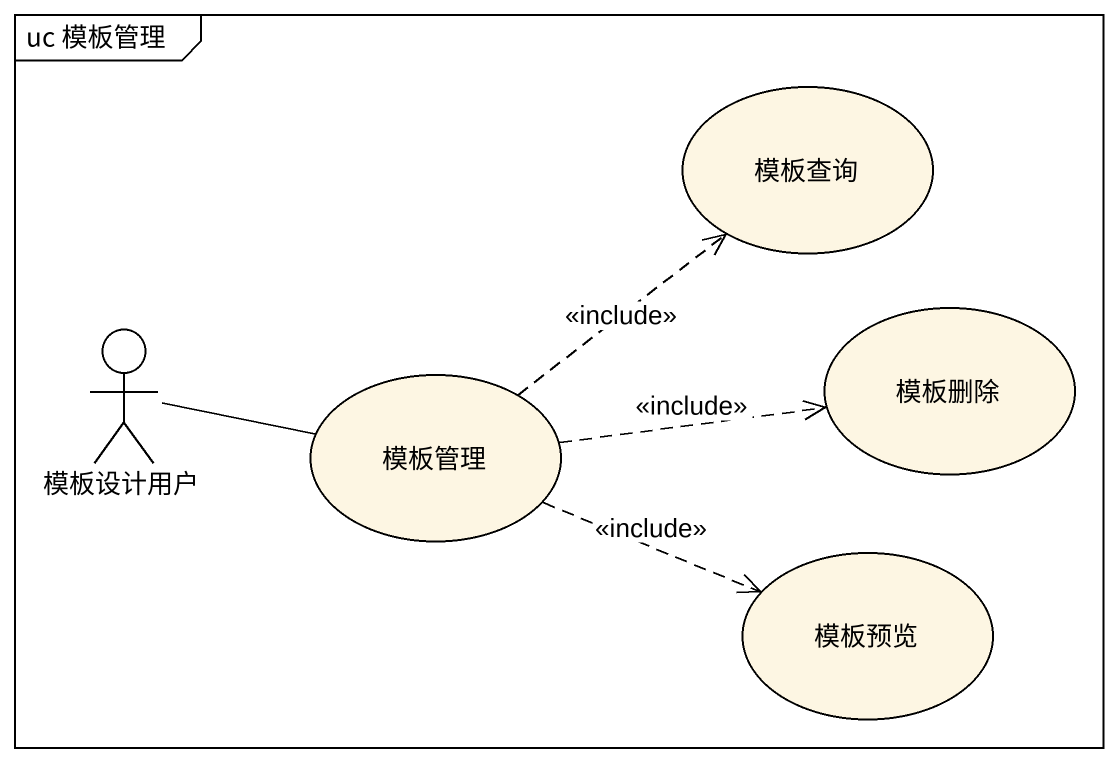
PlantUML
@startuml
mainframe uc 模板管理
usecase 模板查询
usecase 模板删除
actor 模板设计用户
usecase 模板管理
usecase 模板预览
模板设计用户 -right- 模板管理
模板管理 .up.> 模板查询 : <<include>>
模板管理 .right.> 模板删除 : <<include>>
模板管理 .right.> 模板预览 : <<include>>
@enduml
